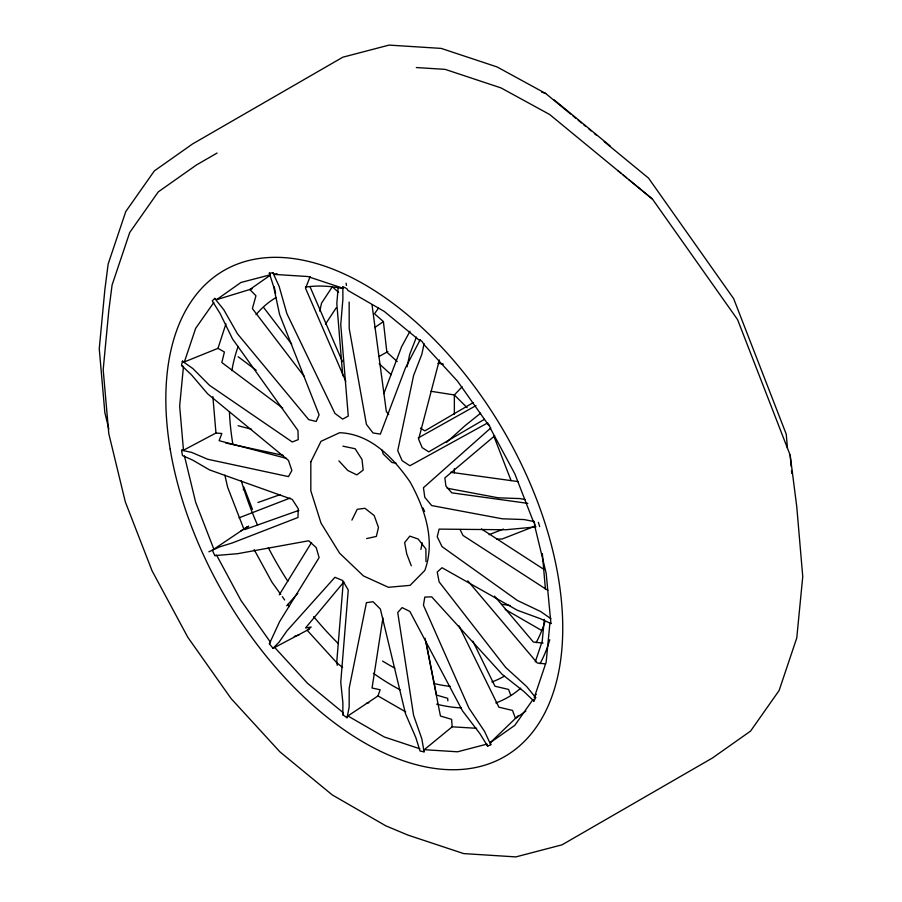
<?xml version="1.0" encoding="UTF-8"?>
<svg xmlns="http://www.w3.org/2000/svg" width="902" height="902" viewBox="0 0 902 902"><rect width="100%" height="100%" fill="white"/><g stroke="black" fill="none" stroke-linecap="round" stroke-linejoin="round"><path stroke-width="1.35" d="M454.36 472.862L454.36 468.69M454.36 414.424L454.36 394.952L462.083 386.845M382.922 617.915L372.052 688.012L380.137 689.759L378.006 695.927L347.89 715.962L347.044 717.744L342.839 714.812L342.895 702.838L340.753 682.171L348.262 589.976L342.647 580.493L334.935 577.291L286.915 630.893L279.113 642.089L273.047 648.335L269.382 643.791L279.552 621.737L319.116 557.605L316.196 547.582L308.698 540.772L237.485 553.715L214.823 555.598L212.331 550.22L247.103 526.858M343.301 581.576L336.818 661.2L337.247 665.326M338.171 287.569L336.818 303.624L342.737 375.717M208.858 551.787L220.133 546.702L232.49 542.88L297.964 517.5L298.235 508.66L292.259 499.426L209.467 469.874L192.859 460.212L182.452 455.533L181.561 450.267L191.54 452.342L207.697 459.253L288.471 476.606L291.876 470.483L288.471 460.426L207.697 393.881L191.54 374.916L181.539 365.445L182.396 361.183L184.391 361.905L217.98 348.352L225.94 323.818M544.323 619.358L542.226 641.175L535.281 661.842M549.961 622.617L546.161 662.147L534.187 697.776M347.044 717.744L349.153 707.213L349.209 688.079L366.426 602.671L373.033 601.724L380.362 609.03L405.505 713.753L415.845 737.622L420.028 751.028L424.053 751.84L421.832 738.828L413.601 715.387L397.737 612.537L402.1 607.598L409.869 611.455L462.613 711.013L479.909 733.642L487.61 746.179L490.756 744.736L484.588 731.477L468.939 708.093L423.444 605.174L424.797 597.101L431.686 596.842L502.211 674.414L524.006 691.597L533.916 701.102L535.653 697.652L526.565 686.433L505.672 667.446L439.116 581.869L437.233 572.048L442.025 567.719L517.432 610.304L540.512 618.738L550.93 623.553L546.161 573.187L534.435 524.761M424.053 751.84L424.278 749.697L452.173 726.809L476.583 728.297M533.826 522.799L514.828 473.832L490.485 428.563L489.38 425.225L487.114 423.083L457.573 381.242L424.312 344.947L422.136 341.576L420.106 339.907L419.982 340.809L384.297 311.449L347.856 290.41L347.011 288.832L344.914 287.614L342.839 286.926L342.895 299.182L340.753 324.596L348.262 416.093L342.647 419.114L334.935 413.409L286.915 313.716L279.113 286.295L272.945 272.81L269.315 273.148L273.667 286.78L279.552 314.37L319.116 414.819L316.196 421.471L308.698 419.633L237.485 333.819L223.831 309.826L214.71 298.404L212.263 300.918L220.133 313.569L232.49 338.881L297.964 430.502L298.235 439.646L292.259 441.991L209.467 385.301L192.859 368.557L182.396 361.183M243.326 489.809L243.822 487.057L252.47 509.348M420.884 549.476L422.249 542.824M407.073 366.821L409.666 354.52L416.453 337.1M424.087 343.707L421.832 354.339L413.601 375.491L397.737 450.662L402.1 460.64L409.869 465.759L487.734 422.891M319.782 311.145L321.529 303.173L332.308 286.802M342.839 714.812L343.267 713.02M439.398 359.988L418.607 439.229L422.192 447.663L428.754 451.868L484.34 419.385M184.391 361.905L195.678 328.305L213.864 302.441M383.824 393.633L401.57 346.808L409.982 331.248M310.153 276.598L305.541 288.257L345.793 381.275M420.106 339.907L405.505 367.79L380.362 434.121L373.033 432.96L366.426 424.38L349.209 328.452L349.153 302.046M351.915 520.093L357.215 509.303L364.927 508.3L374.195 515.561L378.468 527.467L376.359 536.419L366.618 538.584M279.282 594.813L311.517 542.564M325.464 324.156L336.243 307.774M378.457 308.146L374.51 313.761L383.395 321.586L386.857 352.141L397.218 361.589M269.382 643.791L270.476 642.247L240.958 600.45L216.638 555.215L214.823 555.598M343.831 582.004L305.541 627.95L311.179 627.037L307.12 630.216L336.525 662.508L342.602 667.514M286.678 605.794L297.761 593.426M536.273 694.269L534.875 695.735L535.653 697.652M490.835 427.943L423.444 487.711L424.797 497.363L431.686 505.56L502.211 518.785L524.006 519.552L534.007 521.514L535.698 526.937L505.672 529.756L439.116 529.113L437.233 536.769L442.025 546.623L517.432 600.484L540.512 611.466L550.953 618.704M490.756 744.736L490.406 742.538L518.503 715.478M446.4 442.499L465.004 425.721L480.653 413.184M494.657 435.869L444.866 477.913L445.904 486.009L451.755 492.842L527.817 503.361M273.047 648.335L309.318 629.134M214.71 298.404L216.525 299.701L240.958 282.473L270.408 274.772L269.315 273.148M269.766 275.572L249.82 289.508L255.954 295.777L252.402 308.608L304.098 376.247M490.406 742.538L514.828 725.332L532.992 699.478L533.916 701.102M525.855 711.092L515.47 718.387L512.516 710.426L498.896 707.191L458.983 625.841M374.555 327.674L383.395 321.586M240.935 530.985L248.648 526.182L244.713 529.587L298.866 510.363M473.155 402.653L424.831 430.885L420.456 428.089M217.1 153.036L196.501 164.931L158.29 191.867L129.73 232.49L112.085 285.021L108.781 310.773L103.189 369.73L108.781 433.58L125.299 501.839L152.032 570.74L187.819 637.274L231.07 698.543L279.913 751.851L332.218 794.887L385.684 825.758L407.839 835.06L463.696 853.596L515.876 856.9L562.07 844.813L712.354 758.052L750.565 731.105L779.125 690.481L796.77 637.951L802.746 576.603L796.77 506.789L790.163 455.16L737.577 319.624L652.473 199.116L549.622 114.475L501.016 87.911L445.16 69.375L416.329 67.549M475.974 405.607L418.201 437.977M286.577 458.396L219.107 440.683L221.847 433.49L215.961 433.028L183.478 450.222L181.561 450.267M378.84 356.606L387.86 351.588M489.076 534.683L503.395 529.079M534.785 526.227L502.279 538.956L496.776 539.227M239.03 517.838L290.106 498.051M294.289 636.508L299.464 634.591M257.949 502.515L280.409 494.544M252.233 288.753L216.525 299.701M272.945 272.81L274.355 274.411L277.049 273.734M366.415 703.323L368.862 702.771M274.355 274.411L307.683 276.519L343.324 288.347L342.839 286.926M424.278 749.697L457.573 751.794L486.99 744.105L487.61 746.179M543.015 643.103L533.353 642.021L494.544 596.143M545.575 663.917L537.288 663.004L467.788 580.843M395.967 463.076L392.009 462.534L383.181 453.965L382.031 450.075M450.594 472.253L518.346 481.623M437.921 363.269L443.333 364.115M431.088 391.299L454.36 394.952L467.135 407.693M501.918 604.261L510.115 605.546M534.931 526.791L535.698 526.937M447.11 488.219L498.276 497.814L520.071 498.58L525.077 499.561M342.918 446.174L355.129 448.734L362.018 459.501L363.19 470.066L356.842 474.892L347.822 470.506L338.927 460.888M225.669 442.983L283.16 455.341M238.117 425.733L251.613 429.273M541.685 92.162L545.687 93.492L570.594 113.99M419.904 748.807L384.297 736.99L347.89 715.962M545.687 93.492L497.081 66.94L441.225 48.404L389.055 45.1L342.85 57.187L192.566 143.948L154.355 170.895L125.795 211.519L108.15 264.049L104.846 289.801L99.254 348.758L104.846 412.609L108.815 428.98M181.539 365.445L183.456 366.528L179.656 406.069L183.478 450.222M217.98 348.352L224.406 352.005L221.836 362.525L282.698 408.144M505.221 609.425L541.64 630.453M378.006 695.927L405.753 711.949M481.454 528.955L543.872 569.365M547.807 590.336L463.008 535.45L460.065 529.53M533.093 520.905L534.007 521.514M238.184 356.752L256.224 370.271M554.189 99.908L610.056 145.876M572.759 115.772L576.006 118.444M578.171 120.225L581.418 122.897M583.583 124.679L585.748 126.46M588.995 129.133L591.16 130.914M594.407 133.586L596.572 135.368M604.16 141.614L648.549 178.134L733.653 298.652L786.24 434.178L787.446 448.147M617.836 170.602L621.083 173.274M623.248 175.056L626.495 177.728M628.66 179.509L652.473 199.116M343.324 712.783L307.683 683.457L274.456 647.185M333.368 287.727L338.622 292.361M379.19 363.765L391.231 374.736M550.085 622.73L550.93 623.553M263.722 307.582L291.696 344.181M388.694 414.582L386.327 411.447L372.052 305.011M280.759 594.429L271.897 582.094L254.184 549.668M487.711 423.929L488.907 425.631M282.326 596.65L284.671 599.977M287.806 604.408L289.362 606.629M472.862 641.164L494.961 686.219L508.581 689.444L510.69 695.138M423.004 508.006L424.628 511.479M309.995 286.667L342.422 361.601M493.687 435.756L511.096 480.631M243.89 529.147L227.631 487.238L224.88 475.162M213.932 549.386L195.678 502.335L184.448 455.95M411.267 565.734L406.746 553.963L404.637 542.576L409.824 536.126L418.178 539.035L425.891 548.957L425.981 561.518M538.347 522.359L539.689 526.61M274.219 286.825L275.617 293.398M426.003 641.796L436.523 695.059L447.674 698.34L447.866 700.831M425.079 638.188L440.447 716.041L451.609 719.322L452.173 726.809M346.097 283.194L346.458 285.449M790.163 455.16L791.133 466.334M791.494 470.528L791.742 473.325M542.35 553.591L545.451 589.468M212.872 396.666L215.961 433.028M504.263 676.196A231.104 133.428 60 0 1 491.906 681.946M450.391 686.399A231.104 133.428 60 0 1 434.02 683.502M394.862 668.156A231.104 133.428 60 0 1 382.606 661.076M545.011 621.433A231.104 133.428 60 0 1 536.07 642.731M520.747 688.158A231.104 133.428 60 0 1 495.841 702.929M461.17 707.89A231.104 133.428 60 0 1 436.636 704.146M400.026 689.771A231.104 133.428 60 0 1 373.405 673.287M338.261 643.543A231.104 133.428 60 0 1 313.659 616.585M287.862 581.305A231.104 133.428 60 0 1 268.322 547.661M257.577 525.212A231.104 133.428 60 0 1 241.296 480.732M232.829 443.976A231.104 133.428 60 0 1 229.446 411.988M231.848 370.666A231.104 133.428 60 0 1 238.162 346.379M256.055 314.606A231.104 133.428 60 0 1 275.933 297.592M305.406 287.107A231.104 133.428 60 0 1 342.174 288.414M549.758 639.71A231.104 133.428 60 0 1 540.005 663.714M310.818 461.869L310.818 490.801L321.011 523.115L339.637 553.23L363.461 575.938L388.39 587.292L410.083 585.364L424.819 570.459C435.79 540.343 424.786 508.694 410.083 481.939C393.373 457.957 370.812 433.907 339.637 432.712L321.011 441.315L310.818 461.869M170.174 449.117A280.646 162.033 60 0 0 497.081 760.499A280.646 162.033 60 0 0 425.62 331.011A280.646 162.033 60 0 0 170.174 449.117"/></g></svg>
